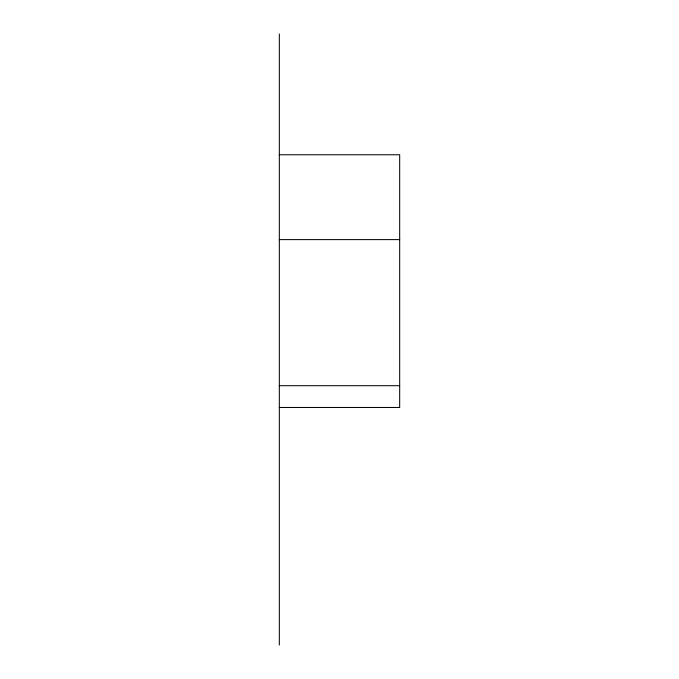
<?xml version="1.0" encoding="UTF-8"?>
<svg xmlns="http://www.w3.org/2000/svg" width="679" height="679" viewBox="0 0 679 679"><rect width="100%" height="100%" fill="white"/><g stroke="black" fill="none" stroke-linecap="round" stroke-linejoin="round"><path stroke-width="1.02" d="M279.324 154.761L399.676 154.761L399.676 407.476L279.324 407.476M279.324 239.602L399.676 239.602M279.324 385.697L399.676 385.697M279.324 33.95L279.324 645.05"/></g></svg>
